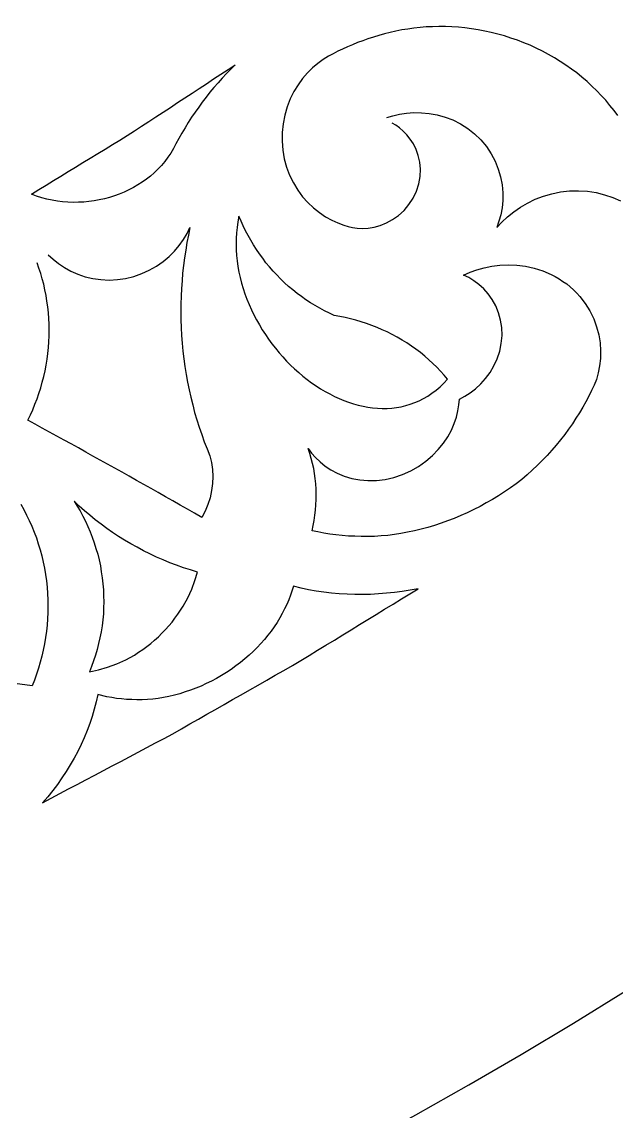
# Model space of a CAD drawing. Extents: x -1903 to -234, y -575 to 545.
# Drawn here: x -1113.9 to -1047.8, y -503.5 to -382.3 of the extents above; entities that cross this region are included whole.
import ezdxf

# ---------------------------------------------------------------- set-up
doc = ezdxf.new("R2010")
doc.units = 0
doc.layers.add('LAYER_1', color=18, linetype='CONTINUOUS')

msp = doc.modelspace()

# ---------------------------------------------------------------- linework, layer by layer
at = {"layer": 'LAYER_1'}
msp.add_lwpolyline([(-1342.912552403855, 545.219890420859, 0.4142135623730951), (-1902.912552403855, -14.78010957914103, 0.4142135623730951), (-1342.912552403855, -574.780109579141, 0.4142135623730951), (-782.912552403855, -14.78010957914103, 0.4142135623730951)], format="xyb", close=True, dxfattribs=at)
for points in [[(-1047.602294921875, -392.7333374023438), (-1048.018188476562, -392.1515808105469), (-1048.476196289062, -391.5903930664062), (-1048.934204101562, -391.0292053222656), (-1049.432983398438, -390.4925842285156), (-1049.931640625, -389.9558410644531), (-1050.469116210938, -389.4475402832031), (-1051.00634765625, -388.9390563964844), (-1051.580078125, -388.4627075195312), (-1052.153442382812, -387.9860534667969), (-1052.76025390625, -387.5449829101562), (-1053.366577148438, -387.1034851074219), (-1054.003051757812, -386.7006530761719), (-1054.638916015625, -386.29736328125), (-1055.305297851562, -385.9298400878906), (-1055.972412109375, -385.5598449707031), (-1056.662475585938, -385.2322998046875), (-1057.351806640625, -384.9042053222656), (-1058.0595703125, -384.6202697753906), (-1058.766479492188, -384.3357238769531), (-1059.4873046875, -384.0966186523438), (-1060.207275390625, -383.8568115234375), (-1060.936401367188, -383.6631774902344), (-1061.66455078125, -383.4688110351562), (-1062.3974609375, -383.3207397460938), (-1063.129272460938, -383.1719970703125), (-1063.861328125, -383.0691223144531), (-1064.592407226562, -382.965576171875), (-1065.3193359375, -382.9070434570312), (-1066.04541015625, -382.8478698730469), (-1066.763305664062, -382.8324279785156), (-1067.480346679688, -382.8163146972656), (-1068.185546875, -382.8421630859375), (-1068.889892578125, -382.8674621582031), (-1069.579223632812, -382.9326782226562), (-1070.267700195312, -382.997314453125), (-1070.938354492188, -383.0995483398438), (-1071.608154296875, -383.2012634277344), (-1072.257690429688, -383.3379821777344), (-1072.906494140625, -383.4742431640625), (-1073.532836914062, -383.6427917480469), (-1074.15869140625, -383.8109741210938), (-1074.762084960938, -384.00634765625), (-1075.37451171875, -384.1883239746094), (-1075.96142578125, -384.3969421386719), (-1076.547973632812, -384.6053466796875), (-1077.108154296875, -384.8375854492188), (-1077.668090820312, -385.0696716308594), (-1078.200927734375, -385.3228149414062), (-1078.733642578125, -385.5758666992188), (-1079.239135742188, -385.8472900390625), (-1079.744384765625, -386.11865234375), (-1080.345336914062, -386.4930419921875), (-1080.94287109375, -386.9268493652344), (-1081.530151367188, -387.4233093261719), (-1082.099365234375, -387.9847717285156), (-1082.64208984375, -388.6124572753906), (-1083.149047851562, -389.3061828613281), (-1083.610473632812, -390.0640869140625), (-1084.016479492188, -390.8823852539062), (-1084.357788085938, -391.7551574707031), (-1084.62548828125, -392.674560546875), (-1084.812133789062, -393.630615234375), (-1084.913696289062, -394.6089782714844), (-1084.932495117188, -395.5877380371094), (-1084.857543945312, -396.5670471191406), (-1084.689697265625, -397.5333862304688), (-1084.43212890625, -398.4735717773438), (-1084.090209960938, -399.3754272460938), (-1083.67138671875, -400.2283325195312), (-1083.1845703125, -401.0235595703125), (-1082.639770507812, -401.7544555664062), (-1082.047607421875, -402.4165344238281), (-1081.41845703125, -403.0074768066406), (-1080.7626953125, -403.5268249511719), (-1080.089965820312, -403.9757995605469), (-1079.408813476562, -404.3569946289062), (-1078.727172851562, -404.6739807128906), (-1078.051513671875, -404.9310607910156), (-1077.593994140625, -405.0752563476562), (-1077.097412109375, -405.1832885742188), (-1076.557250976562, -405.2527160644531), (-1075.974609375, -405.2738647460938), (-1075.35302734375, -405.2364196777344), (-1074.6982421875, -405.1296691894531), (-1074.019653320312, -404.9433898925781), (-1073.329711914062, -404.6687927246094), (-1072.644409179688, -404.2996520996094), (-1071.982666015625, -403.8335266113281), (-1071.365112304688, -403.2727966308594), (-1070.812744140625, -402.6253356933594), (-1070.3447265625, -401.9045104980469), (-1069.976440429688, -401.1283874511719), (-1069.718505859375, -400.3182678222656), (-1069.574829101562, -399.4968872070312), (-1069.543212890625, -398.686279296875), (-1069.61572265625, -397.9059448242188), (-1069.780517578125, -397.1717224121094), (-1070.022827148438, -396.4950256347656), (-1070.326782226562, -395.8829650878906), (-1070.677124023438, -395.3386535644531), (-1071.0595703125, -394.8620300292969), (-1071.46142578125, -394.4505310058594), (-1071.87255859375, -394.0999145507812), (-1072.284545898438, -393.8049926757812), (-1072.691040039062, -393.5601196289062)], [(-1073.284301757812, -392.9531555175781), (-1072.59912109375, -392.739501953125), (-1071.867797851562, -392.5697326660156), (-1071.093017578125, -392.4519348144531), (-1070.279174804688, -392.3943786621094), (-1069.432373046875, -392.405029296875), (-1068.560668945312, -392.4914245605469), (-1067.684326171875, -392.6455383300781), (-1066.80517578125, -392.8863220214844), (-1065.93505859375, -393.2183227539062), (-1065.088012695312, -393.6421508789062), (-1064.278686523438, -394.15576171875), (-1063.52099609375, -394.7541809082031), (-1062.828125, -395.4298400878906), (-1062.211059570312, -396.1725463867188), (-1061.6787109375, -396.9703369140625), (-1061.236938476562, -397.8098754882812), (-1060.888793945312, -398.6771850585938), (-1060.634155273438, -399.5585021972656), (-1060.470458984375, -400.4407348632812), (-1060.392578125, -401.3119201660156), (-1060.39404296875, -402.161865234375), (-1060.466918945312, -402.9820556640625), (-1060.60693359375, -403.7595520019531), (-1060.807373046875, -404.4870910644531), (-1061.053100585938, -405.1698303222656), (-1060.4814453125, -404.5797424316406), (-1059.8505859375, -404.0066528320312), (-1059.168701171875, -403.4478149414062), (-1058.425659179688, -402.9281005859375), (-1057.624267578125, -402.4566040039062), (-1056.769409179688, -402.0423583984375), (-1055.867309570312, -401.6938171386719), (-1054.925903320312, -401.4186096191406), (-1053.955078125, -401.2230529785156), (-1052.965454101562, -401.1117858886719), (-1051.96875, -401.0876159667969), (-1050.977294921875, -401.1513671875), (-1050.003051757812, -401.3015747070312), (-1049.0576171875, -401.5349426269531), (-1048.151611328125, -401.8462219238281), (-1047.294189453125, -402.2286987304688)], [(-1110.916137695312, -408.2081909179688), (-1110.375854492188, -408.7167663574219), (-1109.775146484375, -409.1997985839844), (-1109.117919921875, -409.6422729492188), (-1108.405029296875, -410.0366516113281), (-1107.638061523438, -410.3764343261719), (-1106.822143554688, -410.6526184082031), (-1105.964599609375, -410.8569946289062), (-1105.074096679688, -410.9825439453125), (-1104.1611328125, -411.0239562988281), (-1103.237670898438, -410.9778747558594), (-1102.316040039062, -410.8433532714844), (-1101.4091796875, -410.6217346191406), (-1100.529418945312, -410.3168640136719), (-1099.688232421875, -409.9346313476562), (-1098.89599609375, -409.4828796386719), (-1098.161010742188, -408.9707336425781), (-1097.489501953125, -408.4082641601562), (-1096.885864257812, -407.805908203125), (-1096.352416992188, -407.1741027832031), (-1095.88916015625, -406.5226745605469), (-1095.4951171875, -405.8608703613281), (-1095.16748046875, -405.1968383789062), (-1095.33447265625, -406.0264282226562), (-1095.5029296875, -406.8568115234375), (-1095.637573242188, -407.6990051269531), (-1095.773559570312, -408.5420532226562), (-1095.874877929688, -409.3947448730469), (-1095.9775390625, -410.2482299804688), (-1096.044799804688, -411.109130859375), (-1096.11328125, -411.9708251953125), (-1096.145751953125, -412.8376159667969), (-1096.179321289062, -413.7051391601562), (-1096.176391601562, -414.5753173828125), (-1096.174682617188, -415.4462585449219), (-1096.135986328125, -416.3172912597656), (-1096.0986328125, -417.1890869140625), (-1096.024047851562, -418.0585327148438), (-1095.950561523438, -418.9286193847656), (-1095.840209960938, -419.7938537597656), (-1095.730834960938, -420.6597290039062), (-1095.584716796875, -421.5182189941406), (-1095.439453125, -422.3772888183594), (-1095.257934570312, -423.2265625), (-1095.0771484375, -424.0763244628906), (-1094.860717773438, -424.9139404296875), (-1094.64501953125, -425.7519836425781), (-1094.394409179688, -426.5755310058594), (-1094.144409179688, -427.3994750976562), (-1093.860473632812, -428.206787109375), (-1093.577026367188, -429.0143737792969), (-1093.260620117188, -429.8032836914062), (-1092.944702148438, -430.5924072265625), (-1092.772094726562, -431.3305969238281), (-1092.6640625, -432.09423828125), (-1092.624145507812, -432.875732421875), (-1092.654541015625, -433.6667785644531), (-1092.755737304688, -434.4587097167969), (-1092.926879882812, -435.24267578125), (-1093.1650390625, -436.0100708007812), (-1093.467895507812, -436.7503356933594), (-1093.837524414062, -437.4429321289062), (-1094.6484375, -436.9838256835938), (-1095.458129882812, -436.5240173339844), (-1096.266357421875, -436.0634155273438), (-1097.0732421875, -435.6020812988281), (-1097.87890625, -435.1399841308594), (-1098.683227539062, -434.6771240234375), (-1099.493408203125, -434.2246398925781), (-1100.30224609375, -433.7713928222656), (-1101.10986328125, -433.3173828125), (-1101.916015625, -432.8625793457031), (-1102.720825195312, -432.4070129394531), (-1103.524291992188, -431.9507141113281), (-1104.33349609375, -431.5048217773438), (-1105.141235351562, -431.0581970214844), (-1105.947509765625, -430.6107482910156), (-1106.752563476562, -430.1625671386719), (-1107.55615234375, -429.7135620117188), (-1108.3583984375, -429.2637939453125), (-1109.166015625, -428.8245544433594), (-1109.97216796875, -428.384521484375), (-1110.77685546875, -427.9436950683594), (-1111.580322265625, -427.5020751953125), (-1112.38232421875, -427.0596618652344), (-1113.182861328125, -426.616455078125), (-1112.911987304688, -426.0333251953125), (-1112.641845703125, -425.4505615234375), (-1112.402709960938, -424.8497314453125), (-1112.164184570312, -424.2492980957031), (-1111.958618164062, -423.6331481933594), (-1111.753784179688, -423.0174865722656), (-1111.58349609375, -422.3887023925781), (-1111.4140625, -421.7603759765625), (-1111.280639648438, -421.1217956542969), (-1111.14794921875, -420.483642578125), (-1111.052368164062, -419.8381958007812), (-1110.95751953125, -419.1931762695312), (-1110.900390625, -418.5438842773438), (-1110.843994140625, -417.89501953125), (-1110.82568359375, -417.2449645996094), (-1110.807983398438, -416.5953063964844), (-1110.828369140625, -415.9475402832031), (-1110.849365234375, -415.3001708984375), (-1110.90771484375, -414.6576843261719), (-1110.966796875, -414.0155639648438), (-1111.0625, -413.38134765625), (-1111.15869140625, -412.7474060058594), (-1111.290283203125, -412.1241455078125), (-1111.42236328125, -411.5011596679688), (-1111.58837890625, -410.8914184570312), (-1111.754760742188, -410.2819519042969), (-1111.953369140625, -409.6881408691406), (-1112.152099609375, -409.0945434570312)], [(-1113.969970703125, -435.9671936035156), (-1113.647827148438, -436.5702819824219), (-1113.32568359375, -437.1733703613281), (-1113.037475585938, -437.7991943359375), (-1112.749633789062, -438.4251098632812), (-1112.498046875, -439.0713195800781), (-1112.246704101562, -439.7176513671875), (-1112.033935546875, -440.3815612792969), (-1111.821411132812, -441.045654296875), (-1111.649291992188, -441.7243957519531), (-1111.477416992188, -442.4033813476562), (-1111.347290039062, -443.0938415527344), (-1111.217529296875, -443.7845764160156), (-1111.130249023438, -444.4835510253906), (-1111.043701171875, -445.182861328125), (-1111.000122070312, -445.8870239257812), (-1110.957153320312, -446.591552734375), (-1110.957275390625, -447.2975158691406), (-1110.958129882812, -448.00390625), (-1111.001708984375, -448.7083740234375), (-1111.046020507812, -449.4132385253906), (-1111.132080078125, -450.1128845214844), (-1111.218994140625, -450.8129577636719), (-1111.346435546875, -451.5045776367188), (-1111.474853515625, -452.1966552734375), (-1111.642211914062, -452.8772583007812), (-1111.810302734375, -453.5583190917969), (-1112.015502929688, -454.22509765625), (-1112.221557617188, -454.892333984375), (-1112.46240234375, -455.5426940917969), (-1112.7041015625, -456.1934509277344), (-1113.54443359375, -456.0682983398438), (-1114.383544921875, -455.9424743652344)]]:
    msp.add_lwpolyline(points, dxfattribs=at)
for points in [[(-1090.129272460938, -387.0720825195312), (-1090.619140625, -387.5622863769531), (-1091.109252929688, -388.0527038574219), (-1091.578247070312, -388.5623168945312), (-1092.047607421875, -389.0722351074219), (-1092.495239257812, -389.6002502441406), (-1092.943237304688, -390.1286010742188), (-1093.368774414062, -390.6739807128906), (-1093.794677734375, -391.2196960449219), (-1094.197509765625, -391.7813415527344), (-1094.600830078125, -392.3433837890625), (-1094.980224609375, -392.9202270507812), (-1095.360229492188, -393.4975280761719), (-1095.715454101562, -394.0885314941406), (-1096.071411132812, -394.6799926757812), (-1096.401977539062, -395.2840270996094), (-1096.733154296875, -395.8885192871094), (-1097.006469726562, -396.3995056152344), (-1097.304443359375, -396.8934020996094), (-1097.625854492188, -397.3697509765625), (-1097.969848632812, -397.8281860351562), (-1098.335205078125, -398.268310546875), (-1098.72119140625, -398.6897888183594), (-1099.1279296875, -399.0898132324219), (-1099.561157226562, -399.4577941894531), (-1100.01171875, -399.8058166503906), (-1100.478637695312, -400.1334838867188), (-1100.9609375, -400.4404602050781), (-1101.45751953125, -400.7263488769531), (-1101.96728515625, -400.9907836914062), (-1102.489135742188, -401.2334899902344), (-1103.022216796875, -401.4539794921875), (-1103.565307617188, -401.6519775390625), (-1104.117309570312, -401.8270568847656), (-1104.677490234375, -401.9789123535156), (-1105.244506835938, -402.107177734375), (-1105.8173828125, -402.2114868164062), (-1106.395263671875, -402.29150390625), (-1106.976806640625, -402.3468627929688), (-1107.561401367188, -402.3772277832031), (-1108.147705078125, -402.3822631835938), (-1108.73486328125, -402.3616027832031), (-1109.32177734375, -402.31494140625), (-1109.907470703125, -402.241943359375), (-1110.491088867188, -402.1422729492188), (-1111.071411132812, -402.015625), (-1111.647705078125, -401.8616943359375), (-1112.218872070312, -401.6801147460938), (-1112.784057617188, -401.4706115722656), (-1111.966552734375, -400.9696044921875), (-1111.149047851562, -400.4685668945312), (-1110.33154296875, -399.9675598144531), (-1109.514038085938, -399.4665222167969), (-1108.696655273438, -398.9654846191406), (-1107.879150390625, -398.4644775390625), (-1107.061645507812, -397.9634399414062), (-1106.244140625, -397.4624328613281), (-1105.426635742188, -396.9613952636719), (-1104.609252929688, -396.4603881835938), (-1103.791748046875, -395.9593505859375), (-1102.974243164062, -395.4583435058594), (-1102.15673828125, -394.9573059082031), (-1101.34814453125, -394.4422912597656), (-1100.546875, -393.9158630371094), (-1099.745483398438, -393.389404296875), (-1098.944091796875, -392.8629760742188), (-1098.142822265625, -392.3365173339844), (-1097.341430664062, -391.8100891113281), (-1096.5400390625, -391.2836303710938), (-1095.73876953125, -390.7571716308594), (-1094.937377929688, -390.2307434082031), (-1094.136108398438, -389.7043151855469), (-1093.334716796875, -389.1778564453125), (-1092.533325195312, -388.6514282226562), (-1091.732055664062, -388.1249694824219), (-1090.9306640625, -387.5985107421875)], [(-1089.721313476562, -403.9233093261719), (-1089.841064453125, -404.5430603027344), (-1089.932373046875, -405.1649169921875), (-1089.995971679688, -405.7882385253906), (-1090.032470703125, -406.4124450683594), (-1090.042602539062, -407.0369262695312), (-1090.026977539062, -407.6610717773438), (-1089.986206054688, -408.2842102050781), (-1089.9208984375, -408.9057922363281), (-1089.831787109375, -409.5252075195312), (-1089.719360351562, -410.1417236328125), (-1089.584350585938, -410.7548522949219), (-1089.42724609375, -411.3638610839844), (-1089.248657226562, -411.9682006835938), (-1089.049438476562, -412.5671691894531), (-1088.829956054688, -413.1602172851562), (-1088.590942382812, -413.7466430664062), (-1088.332885742188, -414.3258361816406), (-1088.056640625, -414.8971862792969), (-1087.762451171875, -415.4600219726562), (-1087.451293945312, -416.0137939453125), (-1087.12353515625, -416.5577392578125), (-1086.779907226562, -417.09130859375), (-1086.4208984375, -417.6138916015625), (-1086.047241210938, -418.1248168945312), (-1085.659545898438, -418.6234436035156), (-1085.258422851562, -419.1092224121094), (-1084.844482421875, -419.5814208984375), (-1084.418212890625, -420.0394897460938), (-1083.98046875, -420.4827880859375), (-1083.53173828125, -420.9107055664062), (-1083.072631835938, -421.3225708007812), (-1082.603881835938, -421.7178649902344), (-1082.126098632812, -422.0958557128906), (-1081.639770507812, -422.4560241699219), (-1081.145874023438, -422.7977294921875), (-1080.644653320312, -423.120361328125), (-1080.137084960938, -423.4233093261719), (-1079.623657226562, -423.7059936523438), (-1079.105102539062, -423.9678344726562), (-1078.58203125, -424.2081909179688), (-1078.05517578125, -424.4264831542969), (-1077.525146484375, -424.6221313476562), (-1076.99267578125, -424.7945556640625), (-1076.45849609375, -424.9432067871094), (-1075.923217773438, -425.0674438476562), (-1075.3876953125, -425.166748046875), (-1074.852416992188, -425.2405395507812), (-1074.318115234375, -425.2882385253906), (-1073.78564453125, -425.3092651367188), (-1073.255737304688, -425.3030700683594), (-1072.72900390625, -425.2691650390625), (-1072.206176757812, -425.2069396972656), (-1071.688110351562, -425.1158752441406), (-1071.175537109375, -424.9953918457031), (-1070.669067382812, -424.844970703125), (-1070.169555664062, -424.6640930175781), (-1069.677856445312, -424.4522399902344), (-1069.194580078125, -424.2088623046875), (-1068.720703125, -423.9334716796875), (-1068.2568359375, -423.62548828125), (-1067.803833007812, -423.2844848632812), (-1067.362548828125, -422.909912109375), (-1066.933715820312, -422.5012512207031), (-1066.518188476562, -422.0580444335938), (-1066.9111328125, -421.607421875), (-1067.304077148438, -421.1566772460938), (-1067.7294921875, -420.7269287109375), (-1068.15478515625, -420.2970581054688), (-1068.61083984375, -419.8910217285156), (-1069.066650390625, -419.4848022460938), (-1069.55126953125, -419.1050415039062), (-1070.035522460938, -418.7250366210938), (-1070.546020507812, -418.3739624023438), (-1071.05615234375, -418.0225524902344), (-1071.589721679688, -417.7022094726562), (-1072.122802734375, -417.3815612792969), (-1072.676391601562, -417.09375), (-1073.229370117188, -416.8055725097656), (-1073.799560546875, -416.5517272949219), (-1074.369262695312, -416.2975158691406), (-1074.95263671875, -416.0786743164062), (-1075.535400390625, -415.8594055175781), (-1076.128540039062, -415.67626953125), (-1076.720947265625, -415.4927062988281), (-1077.320190429688, -415.3454895019531), (-1077.918823242188, -415.1978759765625), (-1078.520751953125, -415.0865783691406), (-1079.1220703125, -414.9747924804688), (-1079.661743164062, -414.7152099609375), (-1080.200805664062, -414.4552612304688), (-1080.727172851562, -414.1625671386719), (-1081.252807617188, -413.8695373535156), (-1081.762939453125, -413.5444641113281), (-1082.2724609375, -413.2190856933594), (-1082.763793945312, -412.8627014160156), (-1083.254516601562, -412.5060119628906), (-1083.724487304688, -412.1197204589844), (-1084.193969726562, -411.733154296875), (-1084.64013671875, -411.3186950683594), (-1085.086059570312, -410.9039916992188), (-1085.506469726562, -410.46337890625), (-1085.926635742188, -410.0226135253906), (-1086.3193359375, -409.5581359863281), (-1086.711791992188, -409.0935668945312), (-1087.075317382812, -408.6078186035156), (-1087.438720703125, -408.1220092773438), (-1087.771728515625, -407.6177062988281), (-1088.104736328125, -407.1134338378906), (-1088.40625, -406.5934448242188), (-1088.707885742188, -406.073486328125), (-1088.977416992188, -405.540771484375), (-1089.246948242188, -405.0081176757812), (-1089.484130859375, -404.4656677246094)], [(-1064.734252929688, -410.4778137207031), (-1064.026489257812, -410.1625061035156), (-1063.267700195312, -409.8854370117188), (-1062.459716796875, -409.6547546386719), (-1061.605590820312, -409.4789428710938), (-1060.71044921875, -409.3666381835938), (-1059.781127929688, -409.3260498046875), (-1058.826538085938, -409.3648376464844), (-1057.857177734375, -409.4894104003906), (-1056.885620117188, -409.7045593261719), (-1055.925170898438, -410.0130615234375), (-1054.997802734375, -410.4054870605469), (-1054.554809570312, -410.6470031738281), (-1054.111572265625, -410.8882751464844), (-1053.694946289062, -411.1742858886719), (-1053.278076171875, -411.4600830078125), (-1052.894165039062, -411.7869567871094), (-1052.51025390625, -412.1137084960938), (-1052.16455078125, -412.4766235351562), (-1051.81884765625, -412.8395080566406), (-1051.212524414062, -413.6261291503906), (-1050.697387695312, -414.4608764648438), (-1050.2763671875, -415.3304443359375), (-1049.950073242188, -416.2215576171875), (-1049.716186523438, -417.1214599609375), (-1049.570434570312, -418.0183410644531), (-1049.509887695312, -418.8976745605469), (-1049.530639648438, -419.7458801269531), (-1049.619140625, -420.5637817382812), (-1049.766723632812, -421.3460083007812), (-1049.96484375, -422.0887756347656), (-1050.241455078125, -422.7073669433594), (-1050.518676757812, -423.326416015625), (-1050.83349609375, -423.9448852539062), (-1051.148803710938, -424.5638427734375), (-1051.502075195312, -425.1793212890625), (-1051.856079101562, -425.7952270507812), (-1052.247924804688, -426.4046630859375), (-1052.640502929688, -427.0145263671875), (-1053.07080078125, -427.61474609375), (-1053.501708984375, -428.2153015136719), (-1053.9697265625, -428.8029479980469), (-1054.438232421875, -429.3909301757812), (-1054.942749023438, -429.962646484375), (-1055.44775390625, -430.5346069335938), (-1055.987426757812, -431.0869750976562), (-1056.527465820312, -431.6395874023438), (-1057.100219726562, -432.1692810058594), (-1057.67333984375, -432.6991271972656), (-1058.276977539062, -433.2028198242188), (-1058.890502929688, -433.6922912597656), (-1059.5361328125, -434.1464538574219), (-1060.181884765625, -434.6006469726562), (-1060.852661132812, -435.0228271484375), (-1061.523315429688, -435.4449768066406), (-1062.2158203125, -435.8326721191406), (-1062.908203125, -436.2202453613281), (-1063.61865234375, -436.5712585449219), (-1064.328979492188, -436.922119140625), (-1065.053833007812, -437.2346801757812), (-1065.7783203125, -437.5469665527344), (-1066.513549804688, -437.819580078125), (-1067.248291015625, -438.0919494628906), (-1067.989868164062, -438.3236389160156), (-1068.73095703125, -438.5549926757812), (-1069.475219726562, -438.7452087402344), (-1070.21875, -438.9349975585938), (-1070.961669921875, -439.0835266113281), (-1071.703979492188, -439.2315979003906), (-1072.44189453125, -439.3386840820312), (-1073.17919921875, -439.4453125), (-1073.91650390625, -439.4995727539062), (-1074.656372070312, -439.5481567382812), (-1075.384887695312, -439.5582275390625), (-1076.112670898438, -439.5678405761719), (-1076.826171875, -439.5403137207031), (-1077.538940429688, -439.5122985839844), (-1078.23486328125, -439.4488525390625), (-1078.930053710938, -439.3848876953125), (-1079.606201171875, -439.2873840332031), (-1080.281494140625, -439.1893920898438), (-1080.935668945312, -439.0599365234375), (-1081.589233398438, -438.9299926757812), (-1081.468505859375, -438.3547668457031), (-1081.348266601562, -437.7799072265625), (-1081.268798828125, -437.1976928710938), (-1081.189819335938, -436.6158142089844), (-1081.152709960938, -436.0306091308594), (-1081.1162109375, -435.4457092285156), (-1081.122314453125, -434.861572265625), (-1081.128784179688, -434.2777404785156), (-1081.177856445312, -433.69873046875), (-1081.2275390625, -433.1200256347656), (-1081.318969726562, -432.5502014160156), (-1081.411010742188, -431.9805908203125), (-1081.543701171875, -431.4237365722656), (-1081.676635742188, -430.8670654296875), (-1081.8486328125, -430.3267517089844), (-1082.020874023438, -429.7865295410156), (-1081.64306640625, -430.2878112792969), (-1081.204956054688, -430.7824096679688), (-1080.702270507812, -431.2626953125), (-1080.13232421875, -431.7199096679688), (-1079.493408203125, -432.1442260742188), (-1078.785400390625, -432.5248413085938), (-1078.010620117188, -432.8505859375), (-1077.177490234375, -433.1044006347656), (-1076.296875, -433.2698364257812), (-1075.373046875, -433.346923828125), (-1074.4189453125, -433.3285217285156), (-1073.449096679688, -433.2100830078125), (-1072.47998046875, -432.9905090332031), (-1071.5283203125, -432.6719970703125), (-1070.61083984375, -432.2602233886719), (-1069.74267578125, -431.7639770507812), (-1068.93701171875, -431.1945495605469), (-1068.204345703125, -430.5649108886719), (-1067.552001953125, -429.8890991210938), (-1066.984130859375, -429.1810913085938), (-1066.501831054688, -428.4543151855469), (-1066.103759765625, -427.7211303710938), (-1065.786254882812, -426.9922180175781), (-1065.544189453125, -426.2766418457031), (-1065.37109375, -425.5816345214844), (-1065.260131835938, -424.9127197265625), (-1065.204223632812, -424.27392578125), (-1064.600830078125, -423.9637145996094), (-1064.00341796875, -423.5746459960938), (-1063.412841796875, -423.1153259277344), (-1062.840698242188, -422.5836791992188), (-1062.299926757812, -421.9796447753906), (-1061.80419921875, -421.3058776855469), (-1061.3681640625, -420.5680847167969), (-1061.005493164062, -419.7750854492188), (-1060.728515625, -418.9388122558594), (-1060.547119140625, -418.0737609863281), (-1060.4677734375, -417.1962890625), (-1060.493041992188, -416.3235778808594), (-1060.620971679688, -415.4725952148438), (-1060.846069335938, -414.6589660644531), (-1061.158935546875, -413.8960876464844), (-1061.548095703125, -413.1944580078125), (-1062, -412.5613708496094), (-1062.500610351562, -412.0010070800781), (-1063.036499023438, -411.5146484375), (-1063.594604492188, -411.1010131835938), (-1064.163818359375, -410.7569274902344)], [(-1108.04638671875, -435.6390686035156), (-1107.717651367188, -436.1798706054688), (-1107.388793945312, -436.7206420898438), (-1107.090576171875, -437.2876586914062), (-1106.79248046875, -437.8547058105469), (-1106.527709960938, -438.4458618164062), (-1106.26318359375, -439.0370788574219), (-1106.03466796875, -439.6499328613281), (-1105.806274414062, -440.2629089355469), (-1105.6162109375, -440.8946838378906), (-1105.426513671875, -441.526611328125), (-1105.276977539062, -442.1742553710938), (-1105.127807617188, -442.8220825195312), (-1105.020385742188, -443.4822692871094), (-1104.913330078125, -444.1427307128906), (-1104.848999023438, -444.8119812011719), (-1104.785278320312, -445.4815979003906), (-1104.7646484375, -446.1562805175781), (-1104.744750976562, -446.8313598632812), (-1104.767822265625, -447.5078430175781), (-1104.793701171875, -448.1812438964844), (-1104.865966796875, -448.8453063964844), (-1104.939086914062, -449.5097351074219), (-1105.054321289062, -450.1672973632812), (-1105.170288085938, -450.8253173828125), (-1105.326904296875, -451.4730529785156), (-1105.484375, -452.1212158203125), (-1105.680541992188, -452.7559204101562), (-1105.877563476562, -453.3910217285156), (-1106.111083984375, -454.0097351074219), (-1106.34521484375, -454.6288452148438), (-1105.333984375, -454.4005737304688), (-1104.31787109375, -454.1011657714844), (-1103.305419921875, -453.7294616699219), (-1102.305297851562, -453.2854919433594), (-1101.818237304688, -453.0238647460938), (-1101.337280273438, -452.7511291503906), (-1100.871826171875, -452.4440002441406), (-1100.406372070312, -452.1368713378906), (-1099.960693359375, -451.7972717285156), (-1099.51513671875, -451.4577331542969), (-1099.093383789062, -451.0882568359375), (-1098.671997070312, -450.7188720703125), (-1098.278198242188, -450.3226013183594), (-1097.884643554688, -449.9264526367188), (-1097.522094726562, -449.5068664550781), (-1097.159790039062, -449.0874633789062), (-1096.831176757812, -448.6484680175781), (-1096.5029296875, -448.2096557617188), (-1096.21044921875, -447.7552490234375), (-1095.918334960938, -447.3011169433594), (-1095.409057617188, -446.3702392578125), (-1094.976318359375, -445.4253234863281), (-1094.620483398438, -444.4744262695312), (-1094.340454101562, -443.5251770019531), (-1095.113647460938, -443.2816467285156), (-1095.885620117188, -443.0374755859375), (-1096.64501953125, -442.758056640625), (-1097.403442382812, -442.47802734375), (-1098.146850585938, -442.1632690429688), (-1098.88916015625, -441.8479309082031), (-1099.6142578125, -441.4985961914062), (-1100.338256835938, -441.1486206054688), (-1101.04296875, -440.7656555175781), (-1101.74658203125, -440.3821105957031), (-1102.4287109375, -439.9667053222656), (-1103.109985351562, -439.5507507324219), (-1103.767822265625, -439.1043395996094), (-1104.4248046875, -438.6574096679688), (-1105.056640625, -438.1815795898438), (-1105.687744140625, -437.7052612304688), (-1106.292114257812, -437.2017517089844), (-1106.895751953125, -436.6978454589844), (-1107.471435546875, -436.1686401367188)], [(-1069.792236328125, -445.37255859375), (-1070.673217773438, -445.53662109375), (-1071.5546875, -445.6768493652344), (-1072.436279296875, -445.7931518554688), (-1073.3173828125, -445.8854675292969), (-1074.197265625, -445.9537353515625), (-1075.075317382812, -445.9978942871094), (-1075.951049804688, -446.0178833007812), (-1076.824096679688, -446.013671875), (-1077.693481445312, -445.9851989746094), (-1078.558837890625, -445.9324340820312), (-1079.419799804688, -445.8553466796875), (-1080.275512695312, -445.7538757324219), (-1081.125610351562, -445.6279602050781), (-1081.969360351562, -445.4776306152344), (-1082.806518554688, -445.3028259277344), (-1083.636352539062, -445.1035461425781), (-1083.9814453125, -446.1031188964844), (-1084.19091796875, -446.6064147949219), (-1084.401000976562, -447.1100158691406), (-1084.648803710938, -447.6136169433594), (-1084.897216796875, -448.1175537109375), (-1085.18408203125, -448.6178588867188), (-1085.471313476562, -449.1184387207031), (-1085.797729492188, -449.6104736328125), (-1086.132690429688, -450.0893859863281), (-1086.506103515625, -450.5558776855469), (-1086.8798828125, -451.0226135253906), (-1087.291015625, -451.4728393554688), (-1087.70263671875, -451.9232788085938), (-1088.149658203125, -452.3530578613281), (-1088.597045898438, -452.7830200195312), (-1089.077392578125, -453.1883239746094), (-1089.55810546875, -453.59375), (-1090.068603515625, -453.970703125), (-1090.579345703125, -454.3477478027344), (-1091.116333007812, -454.69287109375), (-1091.6533203125, -455.0380859375), (-1092.212524414062, -455.3483276367188), (-1092.771606445312, -455.6585388183594), (-1093.348388671875, -455.9313354492188), (-1093.925170898438, -456.2041015625), (-1094.5146484375, -456.4375), (-1095.104125976562, -456.6708068847656), (-1095.701538085938, -456.8634643554688), (-1096.298706054688, -457.0559997558594), (-1096.899047851562, -457.2072448730469), (-1097.4990234375, -457.3583679199219), (-1098.097534179688, -457.46826171875), (-1098.695678710938, -457.5779113769531), (-1099.287841796875, -457.6470031738281), (-1099.8857421875, -457.7044372558594), (-1100.475341796875, -457.7195129394531), (-1101.064453125, -457.7343139648438), (-1101.639404296875, -457.7122802734375), (-1102.213745117188, -457.6900329589844), (-1102.770751953125, -457.6330871582031), (-1103.3271484375, -457.5758666992188), (-1103.863403320312, -457.4864807128906), (-1104.399169921875, -457.3968200683594), (-1105.425415039062, -457.1583557128906), (-1105.604125976562, -457.9715270996094), (-1105.811767578125, -458.7793579101562), (-1106.047973632812, -459.5812683105469), (-1106.3125, -460.3766479492188), (-1106.604858398438, -461.1648864746094), (-1106.924682617188, -461.9453430175781), (-1107.271850585938, -462.7174072265625), (-1107.645751953125, -463.48046875), (-1108.046142578125, -464.2339172363281), (-1108.472534179688, -464.9771118164062), (-1108.924682617188, -465.7093505859375), (-1109.401977539062, -466.4300842285156), (-1109.904174804688, -467.1386108398438), (-1110.430786132812, -467.8342895507812), (-1110.9814453125, -468.5165100097656), (-1111.557861328125, -469.1802368164062), (-1110.58984375, -468.6731262207031), (-1109.623901367188, -468.1616821289062), (-1108.657958984375, -467.6502380371094), (-1107.692016601562, -467.1387939453125), (-1106.72607421875, -466.6273803710938), (-1105.760131835938, -466.1159362792969), (-1104.794189453125, -465.6045227050781), (-1103.828247070312, -465.0930786132812), (-1102.8623046875, -464.5816345214844), (-1101.896362304688, -464.0702209472656), (-1100.930419921875, -463.5587768554688), (-1099.964477539062, -463.0473327636719), (-1098.99853515625, -462.535888671875), (-1098.03271484375, -462.0244750976562), (-1097.070068359375, -461.5069274902344), (-1096.12060546875, -460.9654541015625), (-1095.171264648438, -460.4239501953125), (-1094.221801757812, -459.8824768066406), (-1093.2724609375, -459.3410034179688), (-1092.322998046875, -458.7994995117188), (-1091.37353515625, -458.2580261230469), (-1090.424194335938, -457.716552734375), (-1089.474731445312, -457.175048828125), (-1088.525390625, -456.6335754394531), (-1087.575927734375, -456.0920715332031), (-1086.62646484375, -455.5505676269531), (-1085.677124023438, -455.0091247558594), (-1084.727661132812, -454.4676208496094), (-1083.7783203125, -453.9261169433594), (-1082.838500976562, -453.368408203125), (-1081.906616210938, -452.7973022460938), (-1080.974731445312, -452.2261657714844), (-1080.042846679688, -451.6549987792969), (-1079.110961914062, -451.0838623046875), (-1078.179077148438, -450.5127563476562), (-1077.247192382812, -449.9416198730469), (-1076.315307617188, -449.3704833984375), (-1075.383422851562, -448.7993469238281), (-1074.45166015625, -448.2282409667969), (-1073.519775390625, -447.6570739746094), (-1072.587890625, -447.0859375), (-1071.656005859375, -446.5148010253906), (-1070.72412109375, -445.9436645507812)]]:
    msp.add_lwpolyline(points, close=True, dxfattribs=at)

doc.saveas('drawing.dxf')
